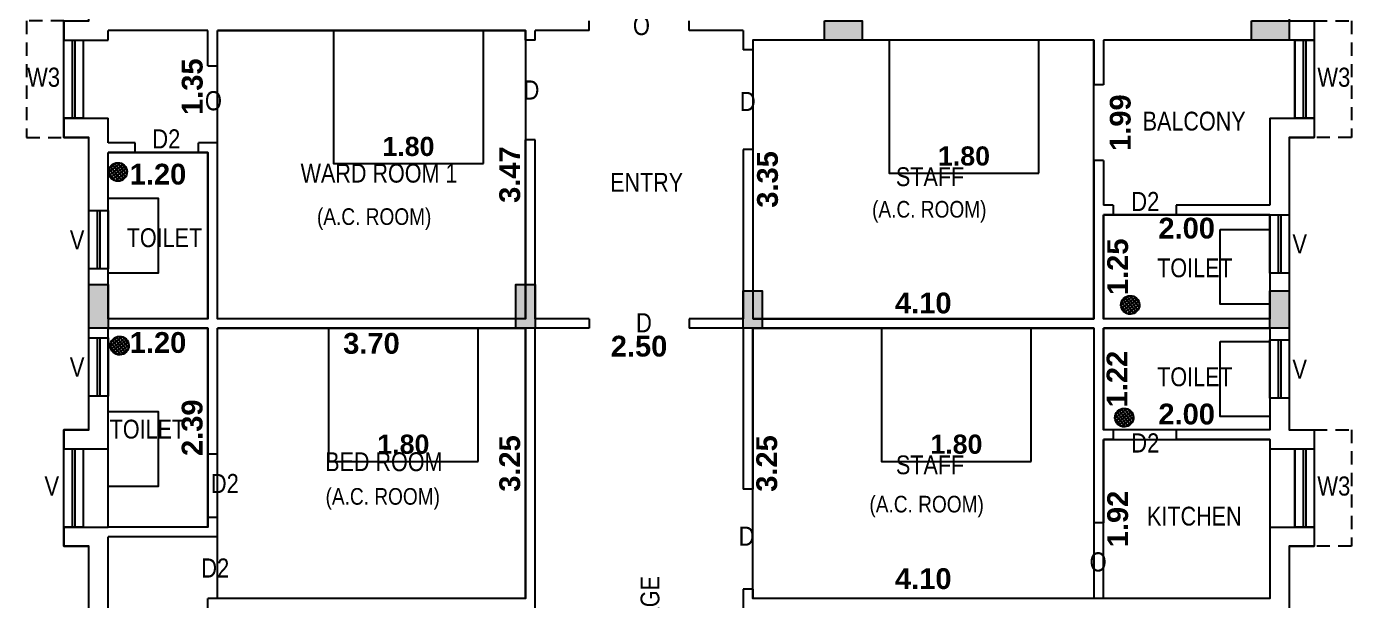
# Model space of a CAD drawing. Header units: metres. Extents: x 1336 to 1656, y -163 to -53.
# Drawn here: x 1509.37 to 1525.29, y -145.7 to -138.79 of the extents above; entities that cross this region are included whole.
import ezdxf

# ---------------------------------------------------------------- set-up
doc = ezdxf.new("R2010")
doc.units = ezdxf.units.M
doc.header["$PDMODE"] = 3
doc.header["$PDSIZE"] = -15
doc.linetypes.add('HIDDEN', pattern=[9.525, 6.35, -3.175])
for name, color, linetype in [('.', 7, 'Continuous'), ('BLK_1_FLR_2_BLT_UP_AREA', 12, 'Continuous'), ('BLK_1_FLR_2_REGULAR_ROOM_16', 7, 'Continuous'), ('BLK_1_FLR_2_REGULAR_ROOM_17', 7, 'Continuous'), ('BLK_1_FLR_2_REGULAR_ROOM_4', 2, 'Continuous'), ('BLK_1_FLR_2_REGULAR_ROOM_5', 2, 'Continuous'), ('BLK_1_FLR_2_ROOF_AREA', 54, 'Continuous'), ('BLK_1_FLR_2_ROOM_16_LIGHT_VENTILATION_1', 7, 'Continuous'), ('BLK_1_FLR_2_ROOM_17_LIGHT_VENTILATION_1', 7, 'Continuous'), ('BLK_1_FLR_2_ROOM_4_LIGHT_VENTILATION_1', 232, 'Continuous'), ('BLK_1_FLR_2_ROOM_5_LIGHT_VENTILATION_1', 232, 'Continuous'), ('BLK_1_FLR_2_WASH', 60, 'Continuous'), ('BLK_1_FLR_2_WC_BATH', 3, 'Continuous'), ('TOILET_VENTILATION', 7, 'Continuous')]:
    doc.layers.add(name, color=color, linetype=linetype)
doc.styles.add('Ar Bold', font='arialbd.ttf')
doc.styles.add('style5', font='swissc.ttf')
doc.dimstyles.new('~dimensions', dxfattribs={"dimtxt": 0.25, "dimasz": 0.17, "dimexe": 0.05, "dimexo": 0.0625, "dimgap": 0.06, "dimtad": 1, "dimzin": 4, "dimdsep": 46, "dimtxsty": 'Ar Bold', "dimcen": 0.09, "dimse1": 1, "dimse2": 1, "dimsd1": 1, "dimsd2": 1, "dimclrt": 71, "dimadec": 0, "dimazin": 0, "dimtfac": 1, "dimtix": 1, "dimtofl": 0, "dimtmove": 2, "dimatfit": 3, "dimfxl": 0, "dimtolj": 1, "dimtzin": 0, "dimarcsym": 0})
pattern_1 = [(38.805684, (24.98006, -267.966108), (-0.0198971256, 0.02474200664), []), (128.805684, (24.98006, -267.966108), (-0.02474200664, -0.0198971256), [])]
pattern_2 = [(38.805684, (25.001315, -270.053508), (-0.0198971256, 0.02474200664), []), (128.805684, (25.001315, -270.053508), (-0.02474200664, -0.0198971256), [])]
pattern_3 = [(38.805684, (37.072054, -270.91916), (-0.0198971256, 0.02474200664), []), (128.805684, (37.072054, -270.91916), (-0.02474200664, -0.0198971256), [])]
pattern_4 = [(38.805684, (37.14398, -269.565067), (-0.0198971256, 0.02474200664), []), (128.805684, (37.14398, -269.565067), (-0.02474200664, -0.0198971256), [])]

# ---------------------------------------------------------------- blocks, each defined once
blk = doc.blocks.new('*D1311')
at = {"layer": 'Defpoints', "color": 0}
for p in [(1515.476, -142.424), (1517.976, -142.424), (1517.976, -142.828)]:
    blk.add_point(p, dxfattribs=at)
at = {"color": 71, "insert": (1516.726, -142.64), "char_height": 0.25, "attachment_point": 5, "style": 'Ar Bold'}
blk.add_mtext('\\A1;2.50', dxfattribs=at)
blk = doc.blocks.new('*D1315')
at = {"layer": 'Defpoints', "color": 0}
for p in [(1522.306, -143.644), (1524.306, -143.644), (1524.306, -143.644)]:
    blk.add_point(p, dxfattribs=at)
at = {"color": 71, "insert": (1523.306, -143.456), "char_height": 0.25, "attachment_point": 5, "style": 'Ar Bold'}
blk.add_mtext('\\A1;2.00', dxfattribs=at)
blk = doc.blocks.new('*D1316')
at = {"layer": 'Defpoints', "color": 0}
for p in [(1522.306, -141.059), (1524.306, -141.059), (1524.306, -141.409)]:
    blk.add_point(p, dxfattribs=at)
at = {"color": 71, "insert": (1523.306, -141.221), "char_height": 0.25, "attachment_point": 5, "style": 'Ar Bold'}
blk.add_mtext('\\A1;2.00', dxfattribs=at)
blk = doc.blocks.new('*D1317')
at = {"layer": 'Defpoints', "color": 0}
for p in [(1518.091, -142.424), (1518.091, -145.674), (1518.449, -145.674)]:
    blk.add_point(p, dxfattribs=at)
at = {"color": 71, "insert": (1518.262, -144.049), "char_height": 0.25, "attachment_point": 5, "rotation": 90, "style": 'Ar Bold'}
blk.add_mtext('\\A1;3.25', dxfattribs=at)
blk = doc.blocks.new('*D1318')
at = {"layer": 'Defpoints', "color": 0}
for p in [(1522.306, -143.759), (1522.306, -145.674), (1522.666, -145.674)]:
    blk.add_point(p, dxfattribs=at)
at = {"color": 71, "insert": (1522.478, -144.716), "char_height": 0.25, "attachment_point": 5, "rotation": 90, "style": 'Ar Bold'}
blk.add_mtext('\\A1;1.92', dxfattribs=at)
blk = doc.blocks.new('*D1319')
at = {"layer": 'Defpoints', "color": 0}
for p in [(1518.091, -138.959), (1518.459, -138.959), (1518.091, -142.309)]:
    blk.add_point(p, dxfattribs=at)
at = {"color": 71, "insert": (1518.271, -140.634), "char_height": 0.25, "attachment_point": 5, "rotation": 90, "style": 'Ar Bold'}
blk.add_mtext('\\A1;3.35', dxfattribs=at)
blk = doc.blocks.new('*D1320')
at = {"layer": 'Defpoints', "color": 0}
for p in [(1522.306, -138.959), (1522.696, -138.959), (1522.306, -140.944)]:
    blk.add_point(p, dxfattribs=at)
at = {"color": 71, "insert": (1522.509, -139.951), "char_height": 0.25, "attachment_point": 5, "rotation": 90, "style": 'Ar Bold'}
blk.add_mtext('\\A1;1.99', dxfattribs=at)
blk = doc.blocks.new('*D1322')
at = {"layer": 'Defpoints', "color": 0}
for p in [(1515.361, -142.424), (1515.361, -142.424), (1515.361, -145.674)]:
    blk.add_point(p, dxfattribs=at)
at = {"color": 71, "insert": (1515.174, -144.049), "char_height": 0.25, "attachment_point": 5, "rotation": 90, "style": 'Ar Bold'}
blk.add_mtext('\\A1;3.25', dxfattribs=at)
blk = doc.blocks.new('*D1323')
at = {"layer": 'Defpoints', "color": 0}
for p in [(1510.346, -142.424), (1511.546, -142.424), (1511.546, -142.784)]:
    blk.add_point(p, dxfattribs=at)
at = {"color": 71, "insert": (1510.946, -142.596), "char_height": 0.25, "attachment_point": 5, "style": 'Ar Bold'}
blk.add_mtext('\\A1;1.20', dxfattribs=at)
blk = doc.blocks.new('*D1324')
at = {"layer": 'Defpoints', "color": 0}
for p in [(1511.546, -142.424), (1511.546, -144.814), (1511.546, -144.814)]:
    blk.add_point(p, dxfattribs=at)
at = {"color": 71, "insert": (1511.358, -143.619), "char_height": 0.25, "attachment_point": 5, "rotation": 90, "style": 'Ar Bold'}
blk.add_mtext('\\A1;2.39', dxfattribs=at)
blk = doc.blocks.new('*D1325')
at = {"layer": 'Defpoints', "color": 0}
for p in [(1511.661, -142.424), (1515.361, -142.424), (1515.361, -142.794)]:
    blk.add_point(p, dxfattribs=at)
at = {"color": 71, "insert": (1513.511, -142.606), "char_height": 0.25, "attachment_point": 5, "style": 'Ar Bold'}
blk.add_mtext('\\A1;3.70', dxfattribs=at)
blk = doc.blocks.new('*D1326')
at = {"layer": 'Defpoints', "color": 0}
for p in [(1510.346, -140.309), (1511.546, -140.309), (1511.546, -140.76)]:
    blk.add_point(p, dxfattribs=at)
at = {"color": 71, "insert": (1510.946, -140.572), "char_height": 0.25, "attachment_point": 5, "style": 'Ar Bold'}
blk.add_mtext('\\A1;1.20', dxfattribs=at)
blk = doc.blocks.new('*D1327')
at = {"layer": 'Defpoints', "color": 0}
for p in [(1511.546, -138.844), (1511.546, -138.844), (1511.546, -140.194)]:
    blk.add_point(p, dxfattribs=at)
at = {"color": 71, "insert": (1511.359, -139.519), "char_height": 0.25, "attachment_point": 5, "rotation": 90, "style": 'Ar Bold'}
blk.add_mtext('\\A1;1.35', dxfattribs=at)
blk = doc.blocks.new('*D1328')
at = {"layer": 'Defpoints', "color": 0}
for p in [(1515.361, -138.844), (1515.361, -138.844), (1515.361, -142.309)]:
    blk.add_point(p, dxfattribs=at)
at = {"color": 71, "insert": (1515.174, -140.576), "char_height": 0.25, "attachment_point": 5, "rotation": 90, "style": 'Ar Bold'}
blk.add_mtext('\\A1;3.47', dxfattribs=at)
blk = doc.blocks.new('*D791')
at = {"layer": 'Defpoints', "color": 0}
for p in [(1518.091, -142.309), (1518.091, -142.309), (1522.191, -142.309)]:
    blk.add_point(p, dxfattribs=at)
at = {"color": 71, "insert": (1520.141, -142.121), "char_height": 0.25, "attachment_point": 5, "style": 'Ar Bold'}
blk.add_mtext('\\A1;4.10', dxfattribs=at)
blk = doc.blocks.new('*D792')
at = {"layer": 'Defpoints', "color": 0}
for p in [(1518.091, -144.359), (1522.191, -144.359), (1522.191, -145.622)]:
    blk.add_point(p, dxfattribs=at)
at = {"color": 71, "insert": (1520.141, -145.435), "char_height": 0.25, "attachment_point": 5, "style": 'Ar Bold'}
blk.add_mtext('\\A1;4.10', dxfattribs=at)
blk = doc.blocks.new('*D795')
at = {"layer": 'Defpoints', "color": 0}
for p in [(1522.306, -142.424), (1522.654, -142.424), (1522.306, -143.644)]:
    blk.add_point(p, dxfattribs=at)
at = {"color": 71, "insert": (1522.469, -143.034), "char_height": 0.25, "attachment_point": 5, "rotation": 90, "style": 'Ar Bold'}
blk.add_mtext('\\A1;1.22', dxfattribs=at)
blk = doc.blocks.new('*D796')
at = {"layer": 'Defpoints', "color": 0}
for p in [(1522.306, -141.059), (1522.306, -142.309), (1522.666, -142.309)]:
    blk.add_point(p, dxfattribs=at)
at = {"color": 71, "insert": (1522.478, -141.684), "char_height": 0.25, "attachment_point": 5, "rotation": 90, "style": 'Ar Bold'}
blk.add_mtext('\\A1;1.25', dxfattribs=at)

msp = doc.modelspace()

# ---------------------------------------------------------------- hatches: boundary and pattern name
at = {"layer": '.'}
h = msp.add_hatch(color=256, dxfattribs=at)
h.dxf.hatch_style = 1
h.paths.add_polyline_path([(1518.9562, -138.7288), (1518.9562, -138.9588), (1519.4062, -138.9588), (1519.4062, -138.7288)])
h = msp.add_hatch(color=256, dxfattribs=at)
h.dxf.hatch_style = 1
h.paths.add_polyline_path([(1524.0862, -138.7288), (1524.0862, -138.9588), (1524.5362, -138.9588), (1524.5362, -138.7288)])
h = msp.add_hatch(color=256, dxfattribs=at)
h.dxf.hatch_style = 1
h.paths.add_polyline_path([(1510.3462, -141.8988), (1510.1162, -141.8988), (1510.1162, -142.4238), (1510.3462, -142.4238)])
h = msp.add_hatch(color=256, dxfattribs=at)
h.dxf.hatch_style = 1
h.paths.add_polyline_path([(1515.4762, -141.8988), (1515.2462, -141.8988), (1515.2462, -142.4238), (1515.4762, -142.4238)])
h = msp.add_hatch(color=256, dxfattribs=at)
h.dxf.hatch_style = 1
h.paths.add_polyline_path([(1518.2062, -141.9738), (1517.9762, -141.9738), (1517.9762, -142.4238), (1518.2062, -142.4238)])
h = msp.add_hatch(color=256, dxfattribs=at)
h.dxf.hatch_style = 1
h.paths.add_polyline_path([(1524.5362, -141.9738), (1524.3062, -141.9738), (1524.3062, -142.4238), (1524.5362, -142.4238)])
at = {"layer": 'BLK_1_FLR_2_WASH'}
h = msp.add_hatch(dxfattribs=at)
h.set_pattern_fill('ANSI37', color=60, scale=0.01, angle=-6.19432)
h.set_pattern_definition(pattern_1)
edge = h.paths.add_edge_path()
edge.add_arc((1510.4636, -140.544), 0.1112, 11.71868, 371.71868)
h.paths.add_polyline_path([(1510.4419, -140.5055), (1510.5745, -140.5355), (1510.4262, -140.5022), (1510.4421, -140.5062)], flags=16)
h = msp.add_hatch(dxfattribs=at)
h.set_pattern_fill('ANSI37', color=60, scale=0.01, angle=-6.19432)
h.set_pattern_definition(pattern_1)
edge = h.paths.add_edge_path()
edge.add_arc((1510.4636, -140.544), 0.1112, 11.71868, 371.71868)
h.paths.add_polyline_path([(1510.4419, -140.5055), (1510.5745, -140.5355), (1510.4262, -140.5022), (1510.4421, -140.5062)], flags=16)
h = msp.add_hatch(dxfattribs=at)
h.set_pattern_fill('ANSI37', color=60, scale=0.01, angle=-6.19432)
h.set_pattern_definition(pattern_4)
edge = h.paths.add_edge_path()
edge.add_arc((1522.6275, -142.143), 0.1112, 11.71868, 371.71868)
h.paths.add_polyline_path([(1522.6059, -142.1044), (1522.7384, -142.1345), (1522.5901, -142.1011), (1522.606, -142.1051)], flags=16)
h = msp.add_hatch(dxfattribs=at)
h.set_pattern_fill('ANSI37', color=60, scale=0.01, angle=-6.19432)
h.set_pattern_definition(pattern_4)
edge = h.paths.add_edge_path()
edge.add_arc((1522.6275, -142.143), 0.1112, 11.71868, 371.71868)
h.paths.add_polyline_path([(1522.6059, -142.1044), (1522.7384, -142.1345), (1522.5901, -142.1011), (1522.606, -142.1051)], flags=16)
h = msp.add_hatch(dxfattribs=at)
h.set_pattern_fill('ANSI37', color=60, scale=0.01, angle=-6.19432)
h.set_pattern_definition(pattern_2)
edge = h.paths.add_edge_path()
edge.add_arc((1510.4849, -142.6314), 0.1112, 11.71868, 371.71868)
h.paths.add_polyline_path([(1510.4632, -142.5929), (1510.5957, -142.6229), (1510.4475, -142.5896), (1510.4633, -142.5936)], flags=16)
h = msp.add_hatch(dxfattribs=at)
h.set_pattern_fill('ANSI37', color=60, scale=0.01, angle=-6.19432)
h.set_pattern_definition(pattern_2)
edge = h.paths.add_edge_path()
edge.add_arc((1510.4849, -142.6314), 0.1112, 11.71868, 371.71868)
h.paths.add_polyline_path([(1510.4632, -142.5929), (1510.5957, -142.6229), (1510.4475, -142.5896), (1510.4633, -142.5936)], flags=16)
h = msp.add_hatch(dxfattribs=at)
h.set_pattern_fill('ANSI37', color=60, scale=0.01, angle=-6.19432)
h.set_pattern_definition(pattern_3)
edge = h.paths.add_edge_path()
edge.add_arc((1522.5556, -143.4971), 0.1112, 11.71868, 371.71868)
h.paths.add_polyline_path([(1522.5339, -143.4585), (1522.6665, -143.4885), (1522.5182, -143.4552), (1522.5341, -143.4592)], flags=16)
h = msp.add_hatch(dxfattribs=at)
h.set_pattern_fill('ANSI37', color=60, scale=0.01, angle=-6.19432)
h.set_pattern_definition(pattern_3)
edge = h.paths.add_edge_path()
edge.add_arc((1522.5556, -143.4971), 0.1112, 11.71868, 371.71868)
h.paths.add_polyline_path([(1522.5339, -143.4585), (1522.6665, -143.4885), (1522.5182, -143.4552), (1522.5341, -143.4592)], flags=16)

# ---------------------------------------------------------------- linework, layer by layer
at = {"color": 1}
for p, q in [((1509.8162, -138.7288), (1509.8162, -138.9588)), ((1516.1262, -138.8438), (1516.1262, -138.7288)), ((1517.3262, -138.8438), (1517.3262, -138.7288)), ((1519.4062, -138.7288), (1519.4062, -138.9588)), ((1524.8362, -138.7288), (1524.8362, -138.9588)), ((1509.8162, -138.9588), (1510.3462, -138.9588)), ((1510.3462, -138.9588), (1510.3462, -138.8438)), ((1511.5462, -138.8438), (1510.3462, -138.8438)), ((1511.5462, -139.2688), (1511.5462, -138.8438)), ((1515.3612, -138.8438), (1511.6612, -138.8438)), ((1511.6612, -139.2688), (1511.6612, -138.8438)), ((1515.3612, -138.9588), (1515.3612, -138.8438)), ((1515.4762, -138.9588), (1515.3612, -138.9588)), ((1516.1262, -138.8438), (1515.4762, -138.8438)), ((1515.4762, -138.9588), (1515.4762, -138.8438)), ((1517.9762, -138.8438), (1517.3262, -138.8438)), ((1517.9762, -138.8438), (1517.9762, -139.0738)), ((1518.0912, -138.9588), (1518.0912, -139.0738)), ((1522.1912, -138.9588), (1518.0912, -138.9588)), ((1522.1912, -138.9588), (1522.1912, -139.4963)), ((1524.8362, -138.9588), (1522.3062, -138.9588)), ((1522.3062, -138.9588), (1522.3062, -139.4963)), ((1518.0912, -139.0738), (1517.9762, -139.0738)), ((1511.5462, -139.2688), (1511.6612, -139.2688)), ((1522.3062, -139.4963), (1522.1912, -139.4963)), ((1509.8162, -139.8988), (1509.8162, -140.1288)), ((1509.8162, -139.8988), (1510.3462, -139.8988)), ((1510.3462, -140.1938), (1510.3462, -139.8988)), ((1524.3062, -139.8988), (1524.3062, -140.9438)), ((1524.3062, -139.8988), (1524.8362, -139.8988)), ((1524.8362, -139.8988), (1524.8362, -140.1288)), ((1509.8162, -140.1288), (1510.1162, -140.1288)), ((1510.1162, -143.6438), (1510.1162, -140.1288)), ((1510.6712, -140.1938), (1510.3462, -140.1938)), ((1510.6712, -140.3088), (1510.6712, -140.1938)), ((1511.4312, -140.3088), (1511.4312, -140.1938)), ((1511.6612, -140.1938), (1511.4312, -140.1938)), ((1511.6612, -142.3088), (1511.6612, -140.1788)), ((1515.3612, -142.3088), (1515.3612, -140.1588)), ((1515.4762, -140.1588), (1515.3612, -140.1588)), ((1515.4762, -142.3088), (1515.4762, -140.1588)), ((1524.5362, -140.1288), (1524.5362, -143.6438)), ((1524.5362, -140.1288), (1524.8362, -140.1288)), ((1510.3462, -142.3088), (1510.3462, -140.3088)), ((1511.5462, -140.3088), (1510.3462, -140.3088)), ((1511.5462, -142.3088), (1511.5462, -140.3088)), ((1517.9762, -140.2738), (1517.9762, -142.3088)), ((1518.0912, -140.2738), (1517.9762, -140.2738)), ((1518.0912, -140.2738), (1518.0912, -142.3088)), ((1522.1912, -140.4063), (1522.1912, -142.3088)), ((1522.3062, -140.4063), (1522.1912, -140.4063)), ((1522.3062, -140.4063), (1522.3062, -140.9438)), ((1522.4212, -140.9438), (1522.3062, -140.9438)), ((1522.4212, -140.9438), (1522.4212, -141.0588)), ((1524.3062, -140.9438), (1523.1812, -140.9438)), ((1523.1812, -140.9438), (1523.1812, -141.0588)), ((1522.3062, -141.0588), (1522.3062, -142.3088)), ((1524.3062, -141.0588), (1522.3062, -141.0588)), ((1524.3062, -141.0588), (1524.3062, -142.3088)), ((1511.5462, -142.3088), (1510.3462, -142.3088)), ((1515.3612, -142.3088), (1511.6612, -142.3088)), ((1516.1262, -142.3088), (1515.4762, -142.3088)), ((1516.1262, -142.3088), (1516.1262, -142.4238)), ((1517.9762, -142.3088), (1517.3262, -142.3088)), ((1517.3262, -142.3088), (1517.3262, -142.4238)), ((1522.1912, -142.3088), (1518.0912, -142.3088)), ((1524.3062, -142.3088), (1522.3062, -142.3088)), ((1510.3462, -143.8738), (1510.3462, -142.4238)), ((1511.5462, -142.4238), (1510.3462, -142.4238)), ((1511.5462, -144.8138), (1511.5462, -142.4238)), ((1515.3612, -142.4238), (1511.6612, -142.4238)), ((1511.6612, -143.9388), (1511.6612, -142.4238)), ((1515.3612, -145.6738), (1515.3612, -142.4238)), ((1515.4762, -145.7888), (1515.4762, -142.4238)), ((1516.1262, -142.4238), (1515.4762, -142.4238)), ((1517.9762, -142.4238), (1517.3262, -142.4238)), ((1517.9762, -142.4238), (1517.9762, -144.3588)), ((1518.0912, -142.4238), (1518.0912, -144.3588)), ((1522.1912, -142.4238), (1518.0912, -142.4238)), ((1522.1912, -142.4238), (1522.1912, -144.7638)), ((1524.3062, -142.4238), (1522.3062, -142.4238)), ((1522.3062, -142.4238), (1522.3062, -143.6438)), ((1524.3062, -142.4238), (1524.3062, -143.6438)), ((1510.1162, -143.6438), (1509.8162, -143.6438)), ((1509.8162, -143.6438), (1509.8162, -143.8738)), ((1524.3062, -143.6438), (1522.3062, -143.6438)), ((1522.4212, -143.6438), (1522.4212, -143.7588)), ((1523.1812, -143.6438), (1523.1812, -143.7588)), ((1524.5362, -143.6438), (1524.8362, -143.6438)), ((1524.8362, -143.6438), (1524.8362, -143.8738)), ((1509.8162, -143.8738), (1510.3462, -143.8738)), ((1522.3062, -143.7588), (1522.3062, -144.7638)), ((1522.4212, -143.7588), (1522.3062, -143.7588)), ((1524.3062, -143.7588), (1523.1812, -143.7588)), ((1524.3062, -143.7588), (1524.3062, -143.8738)), ((1524.3062, -143.8738), (1524.8362, -143.8738)), ((1511.6612, -143.9388), (1511.5462, -143.9388)), ((1518.0912, -144.3588), (1517.9762, -144.3588)), ((1511.6612, -144.6988), (1511.5462, -144.6988)), ((1511.6612, -144.9288), (1511.6612, -144.6988)), ((1509.8162, -144.8138), (1509.8162, -145.0438)), ((1509.8162, -144.8138), (1510.3462, -144.8138)), ((1511.5462, -144.8138), (1510.3462, -144.8138)), ((1522.3062, -144.7638), (1522.1912, -144.7638)), ((1524.3062, -144.8138), (1524.3062, -145.6738)), ((1524.3062, -144.8138), (1524.8362, -144.8138)), ((1524.8362, -144.8138), (1524.8362, -145.0438)), ((1510.3462, -147.1788), (1510.3462, -144.9288)), ((1511.6612, -144.9288), (1510.3462, -144.9288)), ((1509.8162, -145.0438), (1510.1162, -145.0438)), ((1510.1162, -156.2038), (1510.1162, -145.0438)), ((1524.5362, -145.0438), (1524.5362, -148.2588)), ((1524.5362, -145.0438), (1524.8362, -145.0438)), ((1517.9762, -145.5588), (1517.9762, -145.9038)), ((1518.0912, -145.5588), (1517.9762, -145.5588)), ((1518.0912, -145.5588), (1518.0912, -145.6738)), ((1515.3612, -145.6738), (1511.5462, -145.6738)), ((1511.5462, -145.7888), (1511.5462, -145.6738)), ((1524.3062, -145.6738), (1518.0912, -145.6738))]:
    msp.add_line(p, q, dxfattribs=at)
at = {"color": 4}
for p, q in [((1509.9162, -138.9588), (1509.9162, -139.8988)), ((1509.9462, -138.9588), (1509.9462, -139.8988)), ((1510.0462, -138.9588), (1510.0462, -139.8988)), ((1524.6062, -138.9588), (1524.6062, -139.8988)), ((1524.7062, -138.9588), (1524.7062, -139.8988)), ((1524.7362, -138.9588), (1524.7362, -139.8988)), ((1510.0462, -143.8738), (1510.0462, -144.8138)), ((1524.6062, -143.8738), (1524.6062, -144.8138)), ((1524.7062, -143.8738), (1524.7062, -144.8138)), ((1524.7362, -143.8738), (1524.7362, -144.8138))]:
    msp.add_line(p, q, dxfattribs=at)
at = {"color": 4, "linetype": 'HIDDEN', "ltscale": 0.8}
for p, q in [((1510.2162, -141.0088), (1510.2162, -141.7088)), ((1510.2462, -141.0088), (1510.2462, -141.7088)), ((1524.4062, -141.0588), (1524.4062, -141.7588)), ((1524.4362, -141.0588), (1524.4362, -141.7588)), ((1510.2162, -142.5388), (1510.2162, -143.2388)), ((1510.2462, -142.5388), (1510.2462, -143.2388)), ((1524.4062, -142.5638), (1524.4062, -143.2638)), ((1524.4362, -142.5638), (1524.4362, -143.2638)), ((1509.9162, -143.8738), (1509.9162, -144.8138)), ((1509.9462, -143.8738), (1509.9462, -144.8138))]:
    msp.add_line(p, q, dxfattribs=at)
at = {"color": 4, "linetype": 'HIDDEN', "ltscale": 0.025}
for points in [[(1509.8162, -138.7288), (1509.3662, -138.7288), (1509.3662, -140.1188), (1509.3662, -140.1288), (1509.8162, -140.1288)], [(1524.8362, -138.7288), (1525.2862, -138.7288), (1525.2862, -140.1188), (1525.2862, -140.1288), (1524.8362, -140.1288)], [(1524.8362, -143.6438), (1525.2862, -143.6438), (1525.2862, -145.0338), (1525.2862, -145.0438), (1524.8362, -145.0438)]]:
    msp.add_lwpolyline(points, dxfattribs=at)
at = {"color": 1}
for points in [[(1518.9562, -138.7288), (1519.4062, -138.7288), (1519.4062, -138.9588), (1518.9562, -138.9588), (1518.9562, -138.7288)], [(1524.0862, -138.7288), (1524.5362, -138.7288), (1524.5362, -138.9588), (1524.0862, -138.9588), (1524.0862, -138.7288)], [(1510.1162, -142.4238), (1510.1162, -141.8988), (1510.3462, -141.8988), (1510.3462, -142.4238), (1510.1162, -142.4238)], [(1515.2462, -142.4238), (1515.2462, -141.8988), (1515.4762, -141.8988), (1515.4762, -142.4238), (1515.2462, -142.4238)], [(1517.9762, -141.9738), (1518.2062, -141.9738), (1518.2062, -142.4238), (1517.9762, -142.4238), (1517.9762, -141.9738)], [(1524.3062, -141.9738), (1524.5362, -141.9738), (1524.5362, -142.4238), (1524.3062, -142.4238), (1524.3062, -141.9738)]]:
    msp.add_lwpolyline(points, dxfattribs=at)
at = {"color": 4}
for points in [[(1510.0462, -138.9588), (1510.0462, -139.8988), (1509.8162, -139.8988), (1509.8162, -138.9588)], [(1524.8362, -138.9588), (1524.8362, -139.8988), (1524.6062, -139.8988), (1524.6062, -138.9588)], [(1510.3462, -141.0088), (1510.3462, -141.7088), (1510.1162, -141.7088), (1510.1162, -141.0088)], [(1524.5362, -141.0588), (1524.5362, -141.7588), (1524.3062, -141.7588), (1524.3062, -141.0588)], [(1510.3462, -142.5388), (1510.3462, -143.2388), (1510.1162, -143.2388), (1510.1162, -142.5388)], [(1524.5362, -142.5638), (1524.5362, -143.2638), (1524.3062, -143.2638), (1524.3062, -142.5638)], [(1510.0462, -143.8738), (1510.0462, -144.8138), (1509.8162, -144.8138), (1509.8162, -143.8738)], [(1524.8362, -143.8738), (1524.8362, -144.8138), (1524.6062, -144.8138), (1524.6062, -143.8738)]]:
    msp.add_lwpolyline(points, close=True, dxfattribs=at)
msp.add_lwpolyline([(1522.3062, -143.7588), (1524.3062, -143.7588), (1524.3062, -145.6738), (1522.3062, -145.6738)], close=True)
at = {"layer": 'BLK_1_FLR_2_BLT_UP_AREA', "color": 12}
for points in [[(1510.1162, -146.2738), (1510.1162, -145.0438), (1509.8162, -145.0438), (1509.8162, -143.6438), (1510.1162, -143.6438), (1510.1162, -140.1288), (1509.8162, -140.1288), (1509.8162, -138.7288), (1510.1162, -138.7288), (1510.1162, -135.1138), (1509.8162, -135.1138), (1509.8162, -133.7138), (1510.1162, -133.7138), (1510.1162, -131.6488), (1509.8162, -131.6488), (1509.8162, -130.2488), (1510.1162, -130.2488), (1510.1162, -128.3388), (1509.8162, -128.3388), (1509.8162, -126.9388)], [(1524.8362, -126.9338), (1524.8362, -128.3338), (1524.5362, -128.3338), (1524.5362, -130.2488), (1524.8362, -130.2488), (1524.8362, -131.6488), (1524.5362, -131.6488), (1524.5362, -133.7138), (1524.8362, -133.7138), (1524.8362, -135.1138), (1524.5362, -135.1138), (1524.5362, -138.7288), (1524.8362, -138.7288), (1524.8362, -140.1288), (1524.5362, -140.1288), (1524.5362, -143.6438), (1524.8362, -143.6438), (1524.8362, -145.0438), (1524.5362, -145.0438), (1524.5362, -148.2588)]]:
    msp.add_lwpolyline(points, dxfattribs=at)
at = {"layer": 'BLK_1_FLR_2_REGULAR_ROOM_16', "color": 2}
msp.add_lwpolyline([(1518.0912, -142.3088), (1522.1912, -142.3088), (1522.1912, -138.9588), (1518.0912, -138.9588)], close=True, dxfattribs=at)
at = {"layer": 'BLK_1_FLR_2_REGULAR_ROOM_17', "color": 2}
msp.add_lwpolyline([(1518.0912, -142.4238), (1522.1912, -142.4238), (1522.1912, -145.6738), (1518.0912, -145.6738)], close=True, dxfattribs=at)
at = {"layer": 'BLK_1_FLR_2_REGULAR_ROOM_4', "color": 2}
msp.add_lwpolyline([(1511.6612, -142.4238), (1515.3612, -142.4238), (1515.3612, -145.6738), (1511.6612, -145.6738)], close=True, dxfattribs=at)
at = {"layer": 'BLK_1_FLR_2_REGULAR_ROOM_5', "color": 2}
msp.add_lwpolyline([(1511.6612, -138.8438), (1515.3612, -138.8438), (1515.3612, -142.3088), (1511.6612, -142.3088)], close=True, dxfattribs=at)
at = {"layer": 'BLK_1_FLR_2_ROOF_AREA', "color": 54}
for points in [[(1510.1162, -146.2738), (1510.1162, -145.0438), (1509.8162, -145.0438), (1509.8162, -143.6438), (1510.1162, -143.6438), (1510.1162, -140.1288), (1509.8162, -140.1288), (1509.8162, -138.7288), (1510.1162, -138.7288), (1510.1162, -135.1138), (1509.8162, -135.1138), (1509.8162, -133.7138), (1510.1162, -133.7138), (1510.1162, -131.6488), (1509.8162, -131.6488), (1509.8162, -130.2488), (1510.1162, -130.2488), (1510.1162, -128.3388), (1509.8162, -128.3388), (1509.8162, -126.9388)], [(1524.8362, -126.9338), (1524.8362, -128.3338), (1524.5362, -128.3338), (1524.5362, -130.2488), (1524.8362, -130.2488), (1524.8362, -131.6488), (1524.5362, -131.6488), (1524.5362, -133.7138), (1524.8362, -133.7138), (1524.8362, -135.1138), (1524.5362, -135.1138), (1524.5362, -138.7288), (1524.8362, -138.7288), (1524.8362, -140.1288), (1524.5362, -140.1288), (1524.5362, -143.6438), (1524.8362, -143.6438), (1524.8362, -145.0438), (1524.5362, -145.0438), (1524.5362, -148.2588)]]:
    msp.add_lwpolyline(points, dxfattribs=at)
at = {"layer": 'BLK_1_FLR_2_ROOM_16_LIGHT_VENTILATION_1', "color": 232}
msp.add_lwpolyline([(1521.5301, -140.5588), (1521.5301, -138.9588), (1519.7301, -138.9588), (1519.7301, -140.5588)], close=True, dxfattribs=at)
at = {"layer": 'BLK_1_FLR_2_ROOM_17_LIGHT_VENTILATION_1', "color": 232}
msp.add_lwpolyline([(1521.4392, -144.0238), (1521.4392, -142.4238), (1519.6392, -142.4238), (1519.6392, -144.0238)], close=True, dxfattribs=at)
at = {"layer": 'BLK_1_FLR_2_ROOM_4_LIGHT_VENTILATION_1', "color": 232}
msp.add_lwpolyline([(1514.7941, -144.0238), (1514.7941, -142.4238), (1512.9941, -142.4238), (1512.9941, -144.0238)], close=True, dxfattribs=at)
at = {"layer": 'BLK_1_FLR_2_ROOM_5_LIGHT_VENTILATION_1', "color": 232}
msp.add_lwpolyline([(1514.8554, -140.4438), (1514.8554, -138.8438), (1513.0554, -138.8438), (1513.0554, -140.4438)], close=True, dxfattribs=at)
at = {"layer": 'BLK_1_FLR_2_WASH', "color": 60}
for points in [[(1510.4018, -140.6365, -2.3481205), (1510.5584, -140.6021, -0.4258725), (1510.4018, -140.6365, 3.3899462)], [(1510.4018, -140.6365, -2.3481205), (1510.5584, -140.6021, -0.4258725), (1510.4018, -140.6365, 3.3899462)], [(1522.5657, -142.2354, -2.3481205), (1522.7224, -142.201, -0.4258725), (1522.5657, -142.2354, 3.3899462)], [(1522.5657, -142.2354, -2.3481205), (1522.7224, -142.201, -0.4258725), (1522.5657, -142.2354, 3.3899462)], [(1510.4231, -142.7239, -2.3481205), (1510.5797, -142.6895, -0.4258725), (1510.4231, -142.7239, 3.3899462)], [(1510.4231, -142.7239, -2.3481205), (1510.5797, -142.6895, -0.4258725), (1510.4231, -142.7239, 3.3899462)], [(1522.4938, -143.5895, -2.3481205), (1522.6504, -143.5551, -0.4258725), (1522.4938, -143.5895, 3.3899462)], [(1522.4938, -143.5895, -2.3481205), (1522.6504, -143.5551, -0.4258725), (1522.4938, -143.5895, 3.3899462)]]:
    msp.add_lwpolyline(points, format="xyb", dxfattribs=at)
at = {"layer": 'BLK_1_FLR_2_WC_BATH', "color": 3}
for points in [[(1510.3462, -140.3088), (1511.5462, -140.3088), (1511.5462, -142.3088), (1510.3462, -142.3088)], [(1522.3062, -141.0588), (1524.3062, -141.0588), (1524.3062, -142.3088), (1522.3062, -142.3088)], [(1510.3462, -142.4238), (1511.5462, -142.4238), (1511.5462, -144.8138), (1510.3462, -144.8138)], [(1522.3062, -142.4238), (1524.3062, -142.4238), (1524.3062, -143.6438), (1522.3062, -143.6438)]]:
    msp.add_lwpolyline(points, close=True, dxfattribs=at)
at = {"layer": 'TOILET_VENTILATION', "color": 6}
for points in [[(1510.3462, -140.8588), (1510.9462, -140.8588), (1510.9462, -141.7588), (1510.3462, -141.7588)], [(1523.7062, -141.2338), (1524.3062, -141.2338), (1524.3062, -142.1338), (1523.7062, -142.1338)], [(1523.7062, -142.5838), (1524.3062, -142.5838), (1524.3062, -143.4838), (1523.7062, -143.4838)], [(1510.3462, -143.4238), (1510.9462, -143.4238), (1510.9462, -144.3238), (1510.3462, -144.3238)]]:
    msp.add_lwpolyline(points, close=True, dxfattribs=at)

# ---------------------------------------------------------------- texts
at = {"style": 'style5'}
for s, height, p in [('O', 0.23, (1516.6521, -138.8984)), ('W3', 0.23, (1509.3741, -139.5196)), ('W3', 0.23, (1524.8763, -139.5196)), ('D', 0.23, (1515.3378, -139.6738)), ('O', 0.23, (1511.5097, -139.8025)), ('D', 0.23, (1517.937, -139.8111)), ('D2', 0.23, (1510.8773, -140.2617)), ('(A.C. ROOM)', 0.2, (1519.526, -141.0924)), ('D2', 0.23, (1522.64, -141.0143)), ('(A.C. ROOM)', 0.2, (1512.8563, -141.1806)), ('V', 0.23, (1509.8866, -141.474)), ('V', 0.23, (1524.5759, -141.524)), ('D', 0.23, (1516.6897, -142.4718)), ('V', 0.23, (1509.8866, -143.004)), ('V', 0.23, (1524.5759, -143.029)), ('D2', 0.23, (1522.64, -143.9168)), ('V', 0.23, (1509.5824, -144.4346)), ('D2', 0.23, (1511.5807, -144.4047)), ('W3', 0.23, (1524.8763, -144.4346)), ('(A.C. ROOM)', 0.2, (1512.9595, -144.5446)), ('(A.C. ROOM)', 0.2, (1519.4943, -144.6377)), ('D', 0.23, (1517.9233, -145.0371)), ('D2', 0.23, (1511.4653, -145.4205)), ('O', 0.23, (1522.1393, -145.3468))]:
    msp.add_text(s, height=height, dxfattribs=at).set_placement(p)
at = {"color": 7, "style": 'style5'}
for s, height, p in [('BALCONY', 0.22606, (1522.7771, -140.0456)), ('WARD ROOM 1', 0.226059, (1512.66, -140.6718)), ('ENTRY', 0.22606, (1516.3781, -140.7806)), ('STAFF', 0.22606, (1519.8127, -140.7138)), ('TOILET', 0.22606, (1510.5705, -141.4473)), ('TOILET', 0.22606, (1522.9516, -141.8097)), ('TOILET', 0.22606, (1522.9516, -143.1198)), ('TOILET', 0.22606, (1510.3655, -143.7486)), ('BED ROOM', 0.22606, (1512.9546, -144.1407)), ('STAFF', 0.22606, (1519.8127, -144.1782)), ('KITCHEN', 0.22606, (1522.8297, -144.7949))]:
    msp.add_text(s, height=height, dxfattribs=at).set_placement(p)
msp.add_text('PASSAGE', height=0.22606, rotation=90, dxfattribs=at).set_placement((1516.9706, -146.6408))
at = {"layer": 'BLK_1_FLR_2_ROOM_16_LIGHT_VENTILATION_1', "color": 232, "insert": (1520.6301, -140.3535), "char_height": 0.23, "attachment_point": 5, "style": 'Ar Bold'}
msp.add_mtext('\\A1;1.80', dxfattribs=at)
at = {"layer": 'BLK_1_FLR_2_ROOM_17_LIGHT_VENTILATION_1', "color": 232, "insert": (1520.5392, -143.8185), "char_height": 0.23, "attachment_point": 5, "style": 'Ar Bold'}
msp.add_mtext('\\A1;1.80', dxfattribs=at)
at = {"layer": 'BLK_1_FLR_2_ROOM_4_LIGHT_VENTILATION_1', "color": 232, "insert": (1513.8941, -143.8185), "char_height": 0.23, "attachment_point": 5, "style": 'Ar Bold'}
msp.add_mtext('\\A1;1.80', dxfattribs=at)
at = {"layer": 'BLK_1_FLR_2_ROOM_5_LIGHT_VENTILATION_1', "color": 232, "insert": (1513.9554, -140.2385), "char_height": 0.23, "attachment_point": 5, "style": 'Ar Bold'}
msp.add_mtext('\\A1;1.80', dxfattribs=at)

# ---------------------------------------------------------------- dimensions: what is measured, and where the dimension line sits
for p1, p2, distance, picture, middle in [((1511.5462, -140.1938), (1511.5462, -138.8438), 0, '*D1327', (1511.3585, -139.5188)), ((1515.3611847134, -142.3088175883), (1515.3611847134, -138.8438175883), 0, '*D1328', (1515.1735414665, -140.5763175883)), ((1518.0912, -142.3088), (1518.0912, -138.9588), -0.3675, '*D1319', (1518.271, -140.6338)), ((1522.3061847134, -140.9438175883), (1522.3061847134, -138.9588175883), -0.3900870164, '*D1320', (1522.5085432168, -139.9513175883)), ((1510.3462, -140.3088), (1511.5462, -140.3088), -0.4512, '*D1326', (1510.9462, -140.5724)), ((1522.3062, -141.0588), (1524.3062, -141.0588), -0.35, '*D1316', (1523.3062, -141.2212)), ((1510.3462, -142.4238), (1511.5462, -142.4238), -0.3597, '*D1323', (1510.9462, -142.5959)), ((1511.5462, -142.4238), (1511.5462, -144.8138), 0, '*D1324', (1511.3585, -143.6188)), ((1511.6612, -142.4238), (1515.3612, -142.4238), -0.3701, '*D1325', (1513.5112, -142.6062)), ((1515.3612, -145.6738), (1515.3612, -142.4238), 0, '*D1322', (1515.1735, -144.0488)), ((1515.4762, -142.4238), (1517.9762, -142.4238), -0.4041, '*D1311', (1516.7262, -142.6403)), ((1518.0912, -142.4238), (1518.0912, -145.6738), 0.3582, '*D1317', (1518.2617, -144.0488)), ((1522.3062, -143.6438), (1524.3062, -143.6438), 0, '*D1315', (1523.3062, -143.4562)), ((1522.3061847134, -143.7588175883), (1522.3061847134, -145.6738175883), 0.3598463699, '*D1318', (1522.4783025703, -144.7163175883))]:
    dim = msp.add_aligned_dim(p1=p1, p2=p2, distance=distance, dimstyle='~dimensions')
    dim.commit()
    dim.dimension.update_dxf_attribs({"geometry": picture, "text_midpoint": middle})
for base, p1, p2, picture, middle in [((1522.666, -142.3088), (1522.3062, -141.0588), (1522.3062, -142.3088), '*D796', (1522.4783, -141.6838)), ((1522.6542, -142.4238), (1522.3062, -143.6438), (1522.3062, -142.4238), '*D795', (1522.4687, -143.0338))]:
    dim = msp.add_linear_dim(base=base, p1=p1, p2=p2, angle=90, dimstyle='~dimensions')
    dim.commit()
    dim.dimension.update_dxf_attribs({"geometry": picture, "text_midpoint": middle})
for base, p1, p2, picture, middle in [((1518.0912, -142.3088), (1522.1912, -142.3088), (1518.0912, -142.3088), '*D791', (1520.1412, -142.1212)), ((1522.1912, -145.6223), (1518.0912, -144.3588), (1522.1912, -144.3588), '*D792', (1520.1412, -145.4346))]:
    dim = msp.add_linear_dim(base=base, p1=p1, p2=p2, dimstyle='~dimensions')
    dim.commit()
    dim.dimension.update_dxf_attribs({"geometry": picture, "text_midpoint": middle})

doc.saveas('drawing.dxf')
